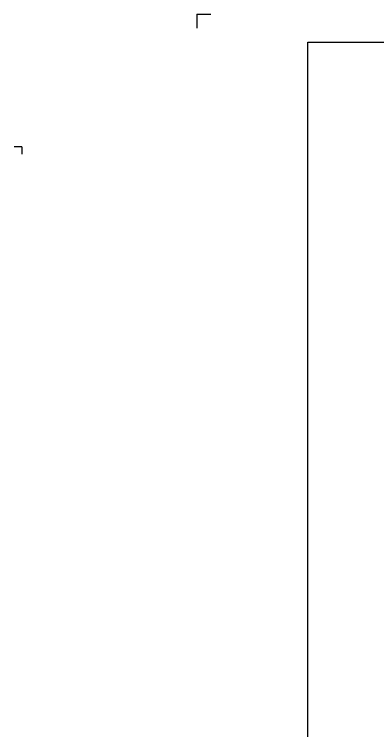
# Model space of a CAD drawing. Header units: millimetres. Extents: x 155577 to 993706, y -295114 to -113927.
# Drawn here: x 289086 to 299791, y -272155 to -251076 of the extents above; entities that cross this region are included whole.
import ezdxf

# ---------------------------------------------------------------- set-up
doc = ezdxf.new("R2010")
doc.units = ezdxf.units.MM

# ---------------------------------------------------------------- blocks, each defined once
blk = doc.blocks.new('A4')
at = {"color": 4}
for q in [(839387.84, -1943.12), (839390.34, -1945.62)]:
    blk.add_line((839390.34, -1943.12), q, dxfattribs=at)
blk = doc.blocks.new('А4 альбом')
at = {"color": 4}
for q in [(367374, -112676), (367003, -113047)]:
    blk.add_line((367003, -112676), q, dxfattribs=at)
for p, q in [((369973, -140891), (369973, -113419)), ((369973, -113419), (412593, -113419))]:
    blk.add_line(p, q)

msp = doc.modelspace()

# ---------------------------------------------------------------- block references
at = {"xscale": 1.100000000005821, "yscale": 1.100000000005821, "zscale": 1.1}
msp.add_blockref('А4 альбом', (-109236.984, -127132.238), dxfattribs=at)
at = {"color": 4, "xscale": 89.10000000000582, "yscale": 89.10000000000582, "zscale": 89.1}
msp.add_blockref('A4', (-74500370.853, -81838.302), dxfattribs=at)

doc.saveas('drawing.dxf')
